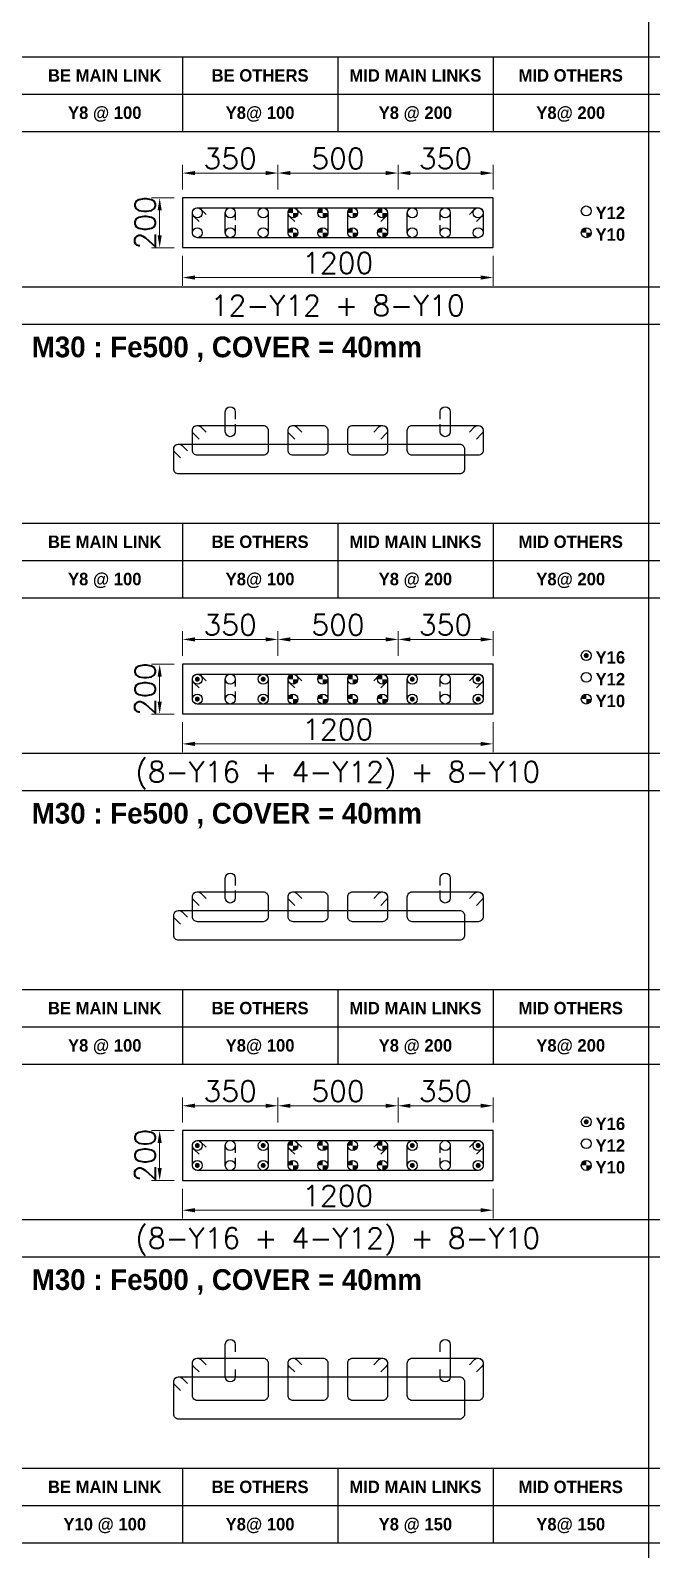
# Model space of a CAD drawing. Header units: millimetres. Extents: x -28707963 to -28231469, y 696001 to 896471.
# Drawn here: x -28260497 to -28252997, y 798014 to 816339 of the extents above; entities that cross this region are included whole.
import ezdxf
from ezdxf.enums import TextEntityAlignment as Align

# ---------------------------------------------------------------- set-up
doc = ezdxf.new("R2010")
doc.units = ezdxf.units.MM
doc.header["$MEASUREMENT"] = 0
doc.header["$PDMODE"] = 34
doc.header["$PDSIZE"] = -8
doc.layers.get('0').update_dxf_attribs({"lineweight": 5})
for name, color, linetype in [('09 COL TEXT-SCH', 2, 'Continuous'), ('14 REINF', 6, 'Continuous'), ('22 TABLE FRAME', 5, 'Continuous'), ('23 STIRRUPS', 5, 'Continuous'), ('TEXT', 4, 'Continuous')]:
    doc.layers.add(name, color=color, linetype=linetype)
doc.layers.add('19 COLUMN', color=1, linetype='Continuous', lineweight=25)
doc.styles.add('adani bold', font='')
doc.styles.add('ROMANS', font='simplex.shx')
doc.styles.get('adani bold').set_extended_font_data('Adani Bold', bold=True)
doc.dimstyles.new('D 50', dxfattribs={"dimscale": 100, "dimtxt": 3, "dimasz": 1.5, "dimexe": 1, "dimexo": 1, "dimgap": 0.5, "dimtad": 1, "dimdec": 0, "dimdsep": 46, "dimtxsty": 'ROMANS', "dimcen": 2.5, "dimclrd": 5, "dimclre": 5, "dimclrt": 4, "dimadec": 0, "dimazin": 0, "dimtfac": 1, "dimtdec": 0, "dimtmove": 0, "dimatfit": 3, "dimfxl": 1, "dimlwd": 0, "dimlwe": 0, "dimarcsym": 0})

# ---------------------------------------------------------------- blocks, each defined once
blk = doc.blocks.new('*D512')
at = {"color": 5, "lineweight": 0, "transparency": 16777216}
for p, q in [((-28258661, 802368), (-28258661, 802008)), ((-28254911, 802368), (-28254911, 802008)), ((-28258511, 802108), (-28255061, 802108))]:
    blk.add_line(p, q, dxfattribs=at)
at = {"color": 5, "transparency": 16777216}
for points in [[(-28258511, 802133), (-28258511, 802083), (-28258661, 802108)], [(-28255061, 802083), (-28255061, 802133), (-28254911, 802108)]]:
    blk.add_solid(points, dxfattribs=at)
at = {"layer": 'Defpoints', "color": 0, "transparency": 16777216}
for p in [(-28258661, 802468), (-28254911, 802468), (-28254911, 802108)]:
    blk.add_point(p, dxfattribs=at)
at = {"color": 4, "transparency": 16777216, "insert": (-28256786, 802283), "char_height": 250, "attachment_point": 5, "style": 'ROMANS'}
blk.add_mtext('1200', dxfattribs=at)
blk = doc.blocks.new('*D513')
at = {"color": 5, "lineweight": 0, "transparency": 16777216}
for p, q in [((-28258761, 803068), (-28259036, 803068)), ((-28258936, 802618), (-28258936, 802918)), ((-28258761, 802468), (-28259036, 802468))]:
    blk.add_line(p, q, dxfattribs=at)
at = {"color": 5, "transparency": 16777216}
for points in [[(-28258911, 802918), (-28258961, 802918), (-28258936, 803068)], [(-28258961, 802618), (-28258911, 802618), (-28258936, 802468)]]:
    blk.add_solid(points, dxfattribs=at)
at = {"layer": 'Defpoints', "color": 0, "transparency": 16777216}
for p in [(-28258936, 803068), (-28258661, 803068), (-28258661, 802468)]:
    blk.add_point(p, dxfattribs=at)
at = {"color": 4, "transparency": 16777216, "insert": (-28259111, 802768), "char_height": 250, "attachment_point": 5, "rotation": 90, "style": 'ROMANS'}
blk.add_mtext('200', dxfattribs=at)
blk = doc.blocks.new('*D514')
at = {"color": 5, "lineweight": 0, "transparency": 16777216}
for p, q in [((-28258661, 813618), (-28258661, 813258)), ((-28254911, 813618), (-28254911, 813258)), ((-28258511, 813358), (-28255061, 813358))]:
    blk.add_line(p, q, dxfattribs=at)
at = {"color": 5, "transparency": 16777216}
for points in [[(-28258511, 813383), (-28258511, 813333), (-28258661, 813358)], [(-28255061, 813333), (-28255061, 813383), (-28254911, 813358)]]:
    blk.add_solid(points, dxfattribs=at)
at = {"layer": 'Defpoints', "color": 0, "transparency": 16777216}
for p in [(-28258661, 813718), (-28254911, 813718), (-28254911, 813358)]:
    blk.add_point(p, dxfattribs=at)
at = {"color": 4, "transparency": 16777216, "insert": (-28256786, 813533), "char_height": 250, "attachment_point": 5, "style": 'ROMANS'}
blk.add_mtext('1200', dxfattribs=at)
blk = doc.blocks.new('*D168')
at = {"color": 5, "lineweight": 0, "transparency": 16777216}
for p, q in [((-28258661, 803168), (-28258661, 803468)), ((-28258511, 803368), (-28257658, 803368)), ((-28257508, 803168), (-28257508, 803468))]:
    blk.add_line(p, q, dxfattribs=at)
at = {"color": 5, "transparency": 16777216}
for points in [[(-28258511, 803393), (-28258511, 803343), (-28258661, 803368)], [(-28257658, 803343), (-28257658, 803393), (-28257508, 803368)]]:
    blk.add_solid(points, dxfattribs=at)
at = {"layer": 'Defpoints', "color": 0, "transparency": 16777216}
for p in [(-28257508, 803368), (-28258661, 803068), (-28257508, 803068)]:
    blk.add_point(p, dxfattribs=at)
at = {"color": 4, "transparency": 16777216, "insert": (-28258085, 803543), "char_height": 250, "attachment_point": 5, "style": 'ROMANS'}
blk.add_mtext('350', dxfattribs=at)
blk = doc.blocks.new('*D169')
at = {"color": 5, "lineweight": 0, "transparency": 16777216}
for p, q in [((-28257508, 803168), (-28257508, 803468)), ((-28257358, 803368), (-28256208, 803368)), ((-28256058, 803168), (-28256058, 803468))]:
    blk.add_line(p, q, dxfattribs=at)
at = {"color": 5, "transparency": 16777216}
for points in [[(-28257358, 803393), (-28257358, 803343), (-28257508, 803368)], [(-28256208, 803343), (-28256208, 803393), (-28256058, 803368)]]:
    blk.add_solid(points, dxfattribs=at)
at = {"layer": 'Defpoints', "color": 0, "transparency": 16777216}
for p in [(-28256058, 803368), (-28257508, 803068), (-28256058, 803068)]:
    blk.add_point(p, dxfattribs=at)
at = {"color": 4, "transparency": 16777216, "insert": (-28256783, 803543), "char_height": 250, "attachment_point": 5, "style": 'ROMANS'}
blk.add_mtext('500', dxfattribs=at)
blk = doc.blocks.new('*D170')
at = {"color": 5, "lineweight": 0, "transparency": 16777216}
for p, q in [((-28256058, 803168), (-28256058, 803468)), ((-28255908, 803368), (-28255061, 803368)), ((-28254911, 803168), (-28254911, 803468))]:
    blk.add_line(p, q, dxfattribs=at)
at = {"color": 5, "transparency": 16777216}
for points in [[(-28255908, 803393), (-28255908, 803343), (-28256058, 803368)], [(-28255061, 803343), (-28255061, 803393), (-28254911, 803368)]]:
    blk.add_solid(points, dxfattribs=at)
at = {"layer": 'Defpoints', "color": 0, "transparency": 16777216}
for p in [(-28254911, 803368), (-28256058, 803068), (-28254911, 803068)]:
    blk.add_point(p, dxfattribs=at)
at = {"color": 4, "transparency": 16777216, "insert": (-28255485, 803543), "char_height": 250, "attachment_point": 5, "style": 'ROMANS'}
blk.add_mtext('350', dxfattribs=at)
blk = doc.blocks.new('*D171')
at = {"color": 5, "lineweight": 0, "transparency": 16777216}
for p, q in [((-28258761, 808693), (-28259036, 808693)), ((-28258936, 808243), (-28258936, 808543)), ((-28258761, 808093), (-28259036, 808093))]:
    blk.add_line(p, q, dxfattribs=at)
at = {"color": 5, "transparency": 16777216}
for points in [[(-28258911, 808543), (-28258961, 808543), (-28258936, 808693)], [(-28258961, 808243), (-28258911, 808243), (-28258936, 808093)]]:
    blk.add_solid(points, dxfattribs=at)
at = {"layer": 'Defpoints', "color": 0, "transparency": 16777216}
for p in [(-28258936, 808693), (-28258661, 808693), (-28258661, 808093)]:
    blk.add_point(p, dxfattribs=at)
at = {"color": 4, "transparency": 16777216, "insert": (-28259111, 808393), "char_height": 250, "attachment_point": 5, "rotation": 90, "style": 'ROMANS'}
blk.add_mtext('200', dxfattribs=at)
blk = doc.blocks.new('*D172')
at = {"color": 5, "lineweight": 0, "transparency": 16777216}
for p, q in [((-28258761, 814318), (-28259036, 814318)), ((-28258936, 813868), (-28258936, 814168)), ((-28258761, 813718), (-28259036, 813718))]:
    blk.add_line(p, q, dxfattribs=at)
at = {"color": 5, "transparency": 16777216}
for points in [[(-28258911, 814168), (-28258961, 814168), (-28258936, 814318)], [(-28258961, 813868), (-28258911, 813868), (-28258936, 813718)]]:
    blk.add_solid(points, dxfattribs=at)
at = {"layer": 'Defpoints', "color": 0, "transparency": 16777216}
for p in [(-28258936, 814318), (-28258661, 814318), (-28258661, 813718)]:
    blk.add_point(p, dxfattribs=at)
at = {"color": 4, "transparency": 16777216, "insert": (-28259111, 814018), "char_height": 250, "attachment_point": 5, "rotation": 90, "style": 'ROMANS'}
blk.add_mtext('200', dxfattribs=at)
blk = doc.blocks.new('*D173')
at = {"color": 5, "lineweight": 0, "transparency": 16777216}
for p, q in [((-28258661, 814418), (-28258661, 814718)), ((-28258511, 814618), (-28257658, 814618)), ((-28257508, 814418), (-28257508, 814718))]:
    blk.add_line(p, q, dxfattribs=at)
at = {"color": 5, "transparency": 16777216}
for points in [[(-28258511, 814643), (-28258511, 814593), (-28258661, 814618)], [(-28257658, 814593), (-28257658, 814643), (-28257508, 814618)]]:
    blk.add_solid(points, dxfattribs=at)
at = {"layer": 'Defpoints', "color": 0, "transparency": 16777216}
for p in [(-28257508, 814618), (-28258661, 814318), (-28257508, 814318)]:
    blk.add_point(p, dxfattribs=at)
at = {"color": 4, "transparency": 16777216, "insert": (-28258085, 814793), "char_height": 250, "attachment_point": 5, "style": 'ROMANS'}
blk.add_mtext('350', dxfattribs=at)
blk = doc.blocks.new('*D174')
at = {"color": 5, "lineweight": 0, "transparency": 16777216}
for p, q in [((-28257508, 814418), (-28257508, 814718)), ((-28257358, 814618), (-28256208, 814618)), ((-28256058, 814418), (-28256058, 814718))]:
    blk.add_line(p, q, dxfattribs=at)
at = {"color": 5, "transparency": 16777216}
for points in [[(-28257358, 814643), (-28257358, 814593), (-28257508, 814618)], [(-28256208, 814593), (-28256208, 814643), (-28256058, 814618)]]:
    blk.add_solid(points, dxfattribs=at)
at = {"layer": 'Defpoints', "color": 0, "transparency": 16777216}
for p in [(-28256058, 814618), (-28257508, 814318), (-28256058, 814318)]:
    blk.add_point(p, dxfattribs=at)
at = {"color": 4, "transparency": 16777216, "insert": (-28256783, 814793), "char_height": 250, "attachment_point": 5, "style": 'ROMANS'}
blk.add_mtext('500', dxfattribs=at)
blk = doc.blocks.new('*D175')
at = {"color": 5, "lineweight": 0, "transparency": 16777216}
for p, q in [((-28256058, 814418), (-28256058, 814718)), ((-28255908, 814618), (-28255061, 814618)), ((-28254911, 814418), (-28254911, 814718))]:
    blk.add_line(p, q, dxfattribs=at)
at = {"color": 5, "transparency": 16777216}
for points in [[(-28255908, 814643), (-28255908, 814593), (-28256058, 814618)], [(-28255061, 814593), (-28255061, 814643), (-28254911, 814618)]]:
    blk.add_solid(points, dxfattribs=at)
at = {"layer": 'Defpoints', "color": 0, "transparency": 16777216}
for p in [(-28254911, 814618), (-28256058, 814318), (-28254911, 814318)]:
    blk.add_point(p, dxfattribs=at)
at = {"color": 4, "transparency": 16777216, "insert": (-28255485, 814793), "char_height": 250, "attachment_point": 5, "style": 'ROMANS'}
blk.add_mtext('350', dxfattribs=at)
blk = doc.blocks.new('*D694')
at = {"color": 5, "lineweight": 0, "transparency": 16777216}
for p, q in [((-28258661, 807993), (-28258661, 807633)), ((-28254911, 807993), (-28254911, 807633)), ((-28258511, 807733), (-28255061, 807733))]:
    blk.add_line(p, q, dxfattribs=at)
at = {"color": 5, "transparency": 16777216}
for points in [[(-28258511, 807758), (-28258511, 807708), (-28258661, 807733)], [(-28255061, 807708), (-28255061, 807758), (-28254911, 807733)]]:
    blk.add_solid(points, dxfattribs=at)
at = {"layer": 'Defpoints', "color": 0, "transparency": 16777216}
for p in [(-28258661, 808093), (-28254911, 808093), (-28254911, 807733)]:
    blk.add_point(p, dxfattribs=at)
at = {"color": 4, "transparency": 16777216, "insert": (-28256786, 807908), "char_height": 250, "attachment_point": 5, "style": 'ROMANS'}
blk.add_mtext('1200', dxfattribs=at)
blk = doc.blocks.new('*D695')
at = {"color": 5, "lineweight": 0, "transparency": 16777216}
for p, q in [((-28258661, 808793), (-28258661, 809093)), ((-28257508, 808793), (-28257508, 809093)), ((-28258511, 808993), (-28257658, 808993))]:
    blk.add_line(p, q, dxfattribs=at)
at = {"color": 5, "transparency": 16777216}
for points in [[(-28258511, 809018), (-28258511, 808968), (-28258661, 808993)], [(-28257658, 808968), (-28257658, 809018), (-28257508, 808993)]]:
    blk.add_solid(points, dxfattribs=at)
at = {"layer": 'Defpoints', "color": 0, "transparency": 16777216}
for p in [(-28257508, 808993), (-28258661, 808693), (-28257508, 808693)]:
    blk.add_point(p, dxfattribs=at)
at = {"color": 4, "transparency": 16777216, "insert": (-28258085, 809168), "char_height": 250, "attachment_point": 5, "style": 'ROMANS'}
blk.add_mtext('350', dxfattribs=at)
blk = doc.blocks.new('*D696')
at = {"color": 5, "lineweight": 0, "transparency": 16777216}
for p, q in [((-28257508, 808793), (-28257508, 809093)), ((-28256058, 808793), (-28256058, 809093)), ((-28257358, 808993), (-28256208, 808993))]:
    blk.add_line(p, q, dxfattribs=at)
at = {"color": 5, "transparency": 16777216}
for points in [[(-28257358, 809018), (-28257358, 808968), (-28257508, 808993)], [(-28256208, 808968), (-28256208, 809018), (-28256058, 808993)]]:
    blk.add_solid(points, dxfattribs=at)
at = {"layer": 'Defpoints', "color": 0, "transparency": 16777216}
for p in [(-28256058, 808993), (-28257508, 808693), (-28256058, 808693)]:
    blk.add_point(p, dxfattribs=at)
at = {"color": 4, "transparency": 16777216, "insert": (-28256783, 809168), "char_height": 250, "attachment_point": 5, "style": 'ROMANS'}
blk.add_mtext('500', dxfattribs=at)
blk = doc.blocks.new('*D697')
at = {"color": 5, "lineweight": 0, "transparency": 16777216}
for p, q in [((-28256058, 808793), (-28256058, 809093)), ((-28254911, 808793), (-28254911, 809093)), ((-28255908, 808993), (-28255061, 808993))]:
    blk.add_line(p, q, dxfattribs=at)
at = {"color": 5, "transparency": 16777216}
for points in [[(-28255908, 809018), (-28255908, 808968), (-28256058, 808993)], [(-28255061, 808968), (-28255061, 809018), (-28254911, 808993)]]:
    blk.add_solid(points, dxfattribs=at)
at = {"layer": 'Defpoints', "color": 0, "transparency": 16777216}
for p in [(-28254911, 808993), (-28256058, 808693), (-28254911, 808693)]:
    blk.add_point(p, dxfattribs=at)
at = {"color": 4, "transparency": 16777216, "insert": (-28255485, 809168), "char_height": 250, "attachment_point": 5, "style": 'ROMANS'}
blk.add_mtext('350', dxfattribs=at)

msp = doc.modelspace()

# ---------------------------------------------------------------- hatches: boundary and pattern name
at = {"layer": '14 REINF'}
h = msp.add_hatch(color=6, dxfattribs=at)
edge = h.paths.add_edge_path(flags=0)
edge.add_line((-28257386.1, 814138.4), (-28257326.1, 814138.4))
edge.add_line((-28257326.1, 814138.4), (-28257326.1, 814198.4))
edge.add_arc((-28257326.1, 814138.4), 60, 90, 180)
edge = h.paths.add_edge_path(flags=0)
edge.add_line((-28257266.1, 814138.4), (-28257326.1, 814138.4))
edge.add_line((-28257326.1, 814138.4), (-28257326.1, 814078.4))
edge.add_arc((-28257326.1, 814138.4), 60, 270, 360)
h = msp.add_hatch(color=6, dxfattribs=at)
edge = h.paths.add_edge_path(flags=0)
edge.add_line((-28257026.1, 814138.4), (-28256966.1, 814138.4))
edge.add_line((-28256966.1, 814138.4), (-28256966.1, 814198.4))
edge.add_arc((-28256966.1, 814138.4), 60, 90, 180)
edge = h.paths.add_edge_path(flags=0)
edge.add_line((-28256906.1, 814138.4), (-28256966.1, 814138.4))
edge.add_line((-28256966.1, 814138.4), (-28256966.1, 814078.4))
edge.add_arc((-28256966.1, 814138.4), 60, 270, 360)
h = msp.add_hatch(color=6, dxfattribs=at)
edge = h.paths.add_edge_path(flags=0)
edge.add_line((-28256666.1, 814138.4), (-28256606.1, 814138.4))
edge.add_line((-28256606.1, 814138.4), (-28256606.1, 814198.4))
edge.add_arc((-28256606.1, 814138.4), 60, 90, 180)
edge = h.paths.add_edge_path(flags=0)
edge.add_line((-28256546.1, 814138.4), (-28256606.1, 814138.4))
edge.add_line((-28256606.1, 814138.4), (-28256606.1, 814078.4))
edge.add_arc((-28256606.1, 814138.4), 60, 270, 360)
h = msp.add_hatch(color=6, dxfattribs=at)
edge = h.paths.add_edge_path(flags=0)
edge.add_line((-28256306.1, 814138.4), (-28256246.1, 814138.4))
edge.add_line((-28256246.1, 814138.4), (-28256246.1, 814198.4))
edge.add_arc((-28256246.1, 814138.4), 60, 90, 180)
edge = h.paths.add_edge_path(flags=0)
edge.add_line((-28256186.1, 814138.4), (-28256246.1, 814138.4))
edge.add_line((-28256246.1, 814138.4), (-28256246.1, 814078.4))
edge.add_arc((-28256246.1, 814138.4), 60, 270, 360)
h = msp.add_hatch(color=6, dxfattribs=at)
edge = h.paths.add_edge_path(flags=0)
edge.add_line((-28257386.1, 813898.4), (-28257326.1, 813898.4))
edge.add_line((-28257326.1, 813898.4), (-28257326.1, 813958.4))
edge.add_arc((-28257326.1, 813898.4), 60, 90, 180)
edge = h.paths.add_edge_path(flags=0)
edge.add_line((-28257266.1, 813898.4), (-28257326.1, 813898.4))
edge.add_line((-28257326.1, 813898.4), (-28257326.1, 813838.4))
edge.add_arc((-28257326.1, 813898.4), 60, 270, 360)
h = msp.add_hatch(color=6, dxfattribs=at)
edge = h.paths.add_edge_path(flags=0)
edge.add_line((-28257026.1, 813898.4), (-28256966.1, 813898.4))
edge.add_line((-28256966.1, 813898.4), (-28256966.1, 813958.4))
edge.add_arc((-28256966.1, 813898.4), 60, 90, 180)
edge = h.paths.add_edge_path(flags=0)
edge.add_line((-28256906.1, 813898.4), (-28256966.1, 813898.4))
edge.add_line((-28256966.1, 813898.4), (-28256966.1, 813838.4))
edge.add_arc((-28256966.1, 813898.4), 60, 270, 360)
h = msp.add_hatch(color=6, dxfattribs=at)
edge = h.paths.add_edge_path(flags=0)
edge.add_line((-28256666.1, 813898.4), (-28256606.1, 813898.4))
edge.add_line((-28256606.1, 813898.4), (-28256606.1, 813958.4))
edge.add_arc((-28256606.1, 813898.4), 60, 90, 180)
edge = h.paths.add_edge_path(flags=0)
edge.add_line((-28256546.1, 813898.4), (-28256606.1, 813898.4))
edge.add_line((-28256606.1, 813898.4), (-28256606.1, 813838.4))
edge.add_arc((-28256606.1, 813898.4), 60, 270, 360)
h = msp.add_hatch(color=6, dxfattribs=at)
edge = h.paths.add_edge_path(flags=0)
edge.add_line((-28256306.1, 813898.4), (-28256246.1, 813898.4))
edge.add_line((-28256246.1, 813898.4), (-28256246.1, 813958.4))
edge.add_arc((-28256246.1, 813898.4), 60, 90, 180)
edge = h.paths.add_edge_path(flags=0)
edge.add_line((-28256186.1, 813898.4), (-28256246.1, 813898.4))
edge.add_line((-28256246.1, 813898.4), (-28256246.1, 813838.4))
edge.add_arc((-28256246.1, 813898.4), 60, 270, 360)
h = msp.add_hatch(color=6, dxfattribs=at)
edge = h.paths.add_edge_path(flags=0)
edge.add_line((-28253846.1, 813898.4), (-28253786.1, 813898.4))
edge.add_line((-28253786.1, 813898.4), (-28253786.1, 813958.4))
edge.add_arc((-28253786.1, 813898.4), 60, 90, 180)
edge = h.paths.add_edge_path(flags=0)
edge.add_line((-28253726.1, 813898.4), (-28253786.1, 813898.4))
edge.add_line((-28253786.1, 813898.4), (-28253786.1, 813838.4))
edge.add_arc((-28253786.1, 813898.4), 60, 270, 360)
h = msp.add_hatch(color=6, dxfattribs=at)
edge = h.paths.add_edge_path(flags=0)
edge.add_line((-28257386.1, 808513.4), (-28257326.1, 808513.4))
edge.add_line((-28257326.1, 808513.4), (-28257326.1, 808573.4))
edge.add_arc((-28257326.1, 808513.4), 60, 90, 180)
edge = h.paths.add_edge_path(flags=0)
edge.add_line((-28257266.1, 808513.4), (-28257326.1, 808513.4))
edge.add_line((-28257326.1, 808513.4), (-28257326.1, 808453.4))
edge.add_arc((-28257326.1, 808513.4), 60, 270, 360)
h = msp.add_hatch(color=6, dxfattribs=at)
edge = h.paths.add_edge_path(flags=0)
edge.add_line((-28257026.1, 808513.4), (-28256966.1, 808513.4))
edge.add_line((-28256966.1, 808513.4), (-28256966.1, 808573.4))
edge.add_arc((-28256966.1, 808513.4), 60, 90, 180)
edge = h.paths.add_edge_path(flags=0)
edge.add_line((-28256906.1, 808513.4), (-28256966.1, 808513.4))
edge.add_line((-28256966.1, 808513.4), (-28256966.1, 808453.4))
edge.add_arc((-28256966.1, 808513.4), 60, 270, 360)
h = msp.add_hatch(color=6, dxfattribs=at)
edge = h.paths.add_edge_path(flags=0)
edge.add_line((-28256666.1, 808513.4), (-28256606.1, 808513.4))
edge.add_line((-28256606.1, 808513.4), (-28256606.1, 808573.4))
edge.add_arc((-28256606.1, 808513.4), 60, 90, 180)
edge = h.paths.add_edge_path(flags=0)
edge.add_line((-28256546.1, 808513.4), (-28256606.1, 808513.4))
edge.add_line((-28256606.1, 808513.4), (-28256606.1, 808453.4))
edge.add_arc((-28256606.1, 808513.4), 60, 270, 360)
h = msp.add_hatch(color=6, dxfattribs=at)
edge = h.paths.add_edge_path(flags=0)
edge.add_line((-28256306.1, 808513.4), (-28256246.1, 808513.4))
edge.add_line((-28256246.1, 808513.4), (-28256246.1, 808573.4))
edge.add_arc((-28256246.1, 808513.4), 60, 90, 180)
edge = h.paths.add_edge_path(flags=0)
edge.add_line((-28256186.1, 808513.4), (-28256246.1, 808513.4))
edge.add_line((-28256246.1, 808513.4), (-28256246.1, 808453.4))
edge.add_arc((-28256246.1, 808513.4), 60, 270, 360)
h = msp.add_hatch(color=6, dxfattribs=at)
edge = h.paths.add_edge_path(flags=0)
edge.add_line((-28257386.1, 808273.4), (-28257326.1, 808273.4))
edge.add_line((-28257326.1, 808273.4), (-28257326.1, 808333.4))
edge.add_arc((-28257326.1, 808273.4), 60, 90, 180)
edge = h.paths.add_edge_path(flags=0)
edge.add_line((-28257266.1, 808273.4), (-28257326.1, 808273.4))
edge.add_line((-28257326.1, 808273.4), (-28257326.1, 808213.4))
edge.add_arc((-28257326.1, 808273.4), 60, 270, 360)
h = msp.add_hatch(color=6, dxfattribs=at)
edge = h.paths.add_edge_path(flags=0)
edge.add_line((-28257026.1, 808273.4), (-28256966.1, 808273.4))
edge.add_line((-28256966.1, 808273.4), (-28256966.1, 808333.4))
edge.add_arc((-28256966.1, 808273.4), 60, 90, 180)
edge = h.paths.add_edge_path(flags=0)
edge.add_line((-28256906.1, 808273.4), (-28256966.1, 808273.4))
edge.add_line((-28256966.1, 808273.4), (-28256966.1, 808213.4))
edge.add_arc((-28256966.1, 808273.4), 60, 270, 360)
h = msp.add_hatch(color=6, dxfattribs=at)
edge = h.paths.add_edge_path(flags=0)
edge.add_line((-28256666.1, 808273.4), (-28256606.1, 808273.4))
edge.add_line((-28256606.1, 808273.4), (-28256606.1, 808333.4))
edge.add_arc((-28256606.1, 808273.4), 60, 90, 180)
edge = h.paths.add_edge_path(flags=0)
edge.add_line((-28256546.1, 808273.4), (-28256606.1, 808273.4))
edge.add_line((-28256606.1, 808273.4), (-28256606.1, 808213.4))
edge.add_arc((-28256606.1, 808273.4), 60, 270, 360)
h = msp.add_hatch(color=6, dxfattribs=at)
edge = h.paths.add_edge_path(flags=0)
edge.add_line((-28256306.1, 808273.4), (-28256246.1, 808273.4))
edge.add_line((-28256246.1, 808273.4), (-28256246.1, 808333.4))
edge.add_arc((-28256246.1, 808273.4), 60, 90, 180)
edge = h.paths.add_edge_path(flags=0)
edge.add_line((-28256186.1, 808273.4), (-28256246.1, 808273.4))
edge.add_line((-28256246.1, 808273.4), (-28256246.1, 808213.4))
edge.add_arc((-28256246.1, 808273.4), 60, 270, 360)
h = msp.add_hatch(color=6, dxfattribs=at)
edge = h.paths.add_edge_path(flags=0)
edge.add_line((-28253846.1, 808273.4), (-28253786.1, 808273.4))
edge.add_line((-28253786.1, 808273.4), (-28253786.1, 808333.4))
edge.add_arc((-28253786.1, 808273.4), 60, 90, 180)
edge = h.paths.add_edge_path(flags=0)
edge.add_line((-28253726.1, 808273.4), (-28253786.1, 808273.4))
edge.add_line((-28253786.1, 808273.4), (-28253786.1, 808213.4))
edge.add_arc((-28253786.1, 808273.4), 60, 270, 360)
h = msp.add_hatch(color=6, dxfattribs=at)
edge = h.paths.add_edge_path(flags=0)
edge.add_line((-28257386.1, 802888.4), (-28257326.1, 802888.4))
edge.add_line((-28257326.1, 802888.4), (-28257326.1, 802948.4))
edge.add_arc((-28257326.1, 802888.4), 60, 90, 180)
edge = h.paths.add_edge_path(flags=0)
edge.add_line((-28257266.1, 802888.4), (-28257326.1, 802888.4))
edge.add_line((-28257326.1, 802888.4), (-28257326.1, 802828.4))
edge.add_arc((-28257326.1, 802888.4), 60, 270, 360)
h = msp.add_hatch(color=6, dxfattribs=at)
edge = h.paths.add_edge_path(flags=0)
edge.add_line((-28257026.1, 802888.4), (-28256966.1, 802888.4))
edge.add_line((-28256966.1, 802888.4), (-28256966.1, 802948.4))
edge.add_arc((-28256966.1, 802888.4), 60, 90, 180)
edge = h.paths.add_edge_path(flags=0)
edge.add_line((-28256906.1, 802888.4), (-28256966.1, 802888.4))
edge.add_line((-28256966.1, 802888.4), (-28256966.1, 802828.4))
edge.add_arc((-28256966.1, 802888.4), 60, 270, 360)
h = msp.add_hatch(color=6, dxfattribs=at)
edge = h.paths.add_edge_path(flags=0)
edge.add_line((-28256666.1, 802888.4), (-28256606.1, 802888.4))
edge.add_line((-28256606.1, 802888.4), (-28256606.1, 802948.4))
edge.add_arc((-28256606.1, 802888.4), 60, 90, 180)
edge = h.paths.add_edge_path(flags=0)
edge.add_line((-28256546.1, 802888.4), (-28256606.1, 802888.4))
edge.add_line((-28256606.1, 802888.4), (-28256606.1, 802828.4))
edge.add_arc((-28256606.1, 802888.4), 60, 270, 360)
h = msp.add_hatch(color=6, dxfattribs=at)
edge = h.paths.add_edge_path(flags=0)
edge.add_line((-28256306.1, 802888.4), (-28256246.1, 802888.4))
edge.add_line((-28256246.1, 802888.4), (-28256246.1, 802948.4))
edge.add_arc((-28256246.1, 802888.4), 60, 90, 180)
edge = h.paths.add_edge_path(flags=0)
edge.add_line((-28256186.1, 802888.4), (-28256246.1, 802888.4))
edge.add_line((-28256246.1, 802888.4), (-28256246.1, 802828.4))
edge.add_arc((-28256246.1, 802888.4), 60, 270, 360)
h = msp.add_hatch(color=6, dxfattribs=at)
edge = h.paths.add_edge_path(flags=0)
edge.add_line((-28257386.1, 802648.4), (-28257326.1, 802648.4))
edge.add_line((-28257326.1, 802648.4), (-28257326.1, 802708.4))
edge.add_arc((-28257326.1, 802648.4), 60, 90, 180)
edge = h.paths.add_edge_path(flags=0)
edge.add_line((-28257266.1, 802648.4), (-28257326.1, 802648.4))
edge.add_line((-28257326.1, 802648.4), (-28257326.1, 802588.4))
edge.add_arc((-28257326.1, 802648.4), 60, 270, 360)
h = msp.add_hatch(color=6, dxfattribs=at)
edge = h.paths.add_edge_path(flags=0)
edge.add_line((-28257026.1, 802648.4), (-28256966.1, 802648.4))
edge.add_line((-28256966.1, 802648.4), (-28256966.1, 802708.4))
edge.add_arc((-28256966.1, 802648.4), 60, 90, 180)
edge = h.paths.add_edge_path(flags=0)
edge.add_line((-28256906.1, 802648.4), (-28256966.1, 802648.4))
edge.add_line((-28256966.1, 802648.4), (-28256966.1, 802588.4))
edge.add_arc((-28256966.1, 802648.4), 60, 270, 360)
h = msp.add_hatch(color=6, dxfattribs=at)
edge = h.paths.add_edge_path(flags=0)
edge.add_line((-28256666.1, 802648.4), (-28256606.1, 802648.4))
edge.add_line((-28256606.1, 802648.4), (-28256606.1, 802708.4))
edge.add_arc((-28256606.1, 802648.4), 60, 90, 180)
edge = h.paths.add_edge_path(flags=0)
edge.add_line((-28256546.1, 802648.4), (-28256606.1, 802648.4))
edge.add_line((-28256606.1, 802648.4), (-28256606.1, 802588.4))
edge.add_arc((-28256606.1, 802648.4), 60, 270, 360)
h = msp.add_hatch(color=6, dxfattribs=at)
edge = h.paths.add_edge_path(flags=0)
edge.add_line((-28256306.1, 802648.4), (-28256246.1, 802648.4))
edge.add_line((-28256246.1, 802648.4), (-28256246.1, 802708.4))
edge.add_arc((-28256246.1, 802648.4), 60, 90, 180)
edge = h.paths.add_edge_path(flags=0)
edge.add_line((-28256186.1, 802648.4), (-28256246.1, 802648.4))
edge.add_line((-28256246.1, 802648.4), (-28256246.1, 802588.4))
edge.add_arc((-28256246.1, 802648.4), 60, 270, 360)
h = msp.add_hatch(color=6, dxfattribs=at)
edge = h.paths.add_edge_path(flags=0)
edge.add_line((-28253846.1, 802648.4), (-28253786.1, 802648.4))
edge.add_line((-28253786.1, 802648.4), (-28253786.1, 802708.4))
edge.add_arc((-28253786.1, 802648.4), 60, 90, 180)
edge = h.paths.add_edge_path(flags=0)
edge.add_line((-28253726.1, 802648.4), (-28253786.1, 802648.4))
edge.add_line((-28253786.1, 802648.4), (-28253786.1, 802588.4))
edge.add_arc((-28253786.1, 802648.4), 60, 270, 360)

# ---------------------------------------------------------------- linework, layer by layer
at = {"color": 1}
msp.add_lwpolyline([(-28337528.1, 807171.2), (-28231469, 807171.2), (-28231469, 801546.2), (-28337528.1, 801546.2)], close=True, dxfattribs=at)
at = {"layer": '14 REINF', "color": 6, "const_width": 30}
for points in [[(-28253801.1, 808798.4, 1), (-28253771.1, 808798.4, 1)], [(-28258496.1, 808513.4, 1), (-28258466.1, 808513.4, 1)], [(-28257701.1, 808513.4, 1), (-28257671.1, 808513.4, 1)], [(-28255901.1, 808513.4, 1), (-28255871.1, 808513.4, 1)], [(-28255106.1, 808513.4, 1), (-28255076.1, 808513.4, 1)], [(-28258496.1, 808273.4, 1), (-28258466.1, 808273.4, 1)], [(-28257701.1, 808273.4, 1), (-28257671.1, 808273.4, 1)], [(-28255901.1, 808273.4, 1), (-28255871.1, 808273.4, 1)], [(-28255106.1, 808273.4, 1), (-28255076.1, 808273.4, 1)], [(-28253801.1, 803173.4, 1), (-28253771.1, 803173.4, 1)], [(-28258496.1, 802888.4, 1), (-28258466.1, 802888.4, 1)], [(-28257701.1, 802888.4, 1), (-28257671.1, 802888.4, 1)], [(-28255901.1, 802888.4, 1), (-28255871.1, 802888.4, 1)], [(-28255106.1, 802888.4, 1), (-28255076.1, 802888.4, 1)], [(-28258496.1, 802648.4, 1), (-28258466.1, 802648.4, 1)], [(-28257701.1, 802648.4, 1), (-28257671.1, 802648.4, 1)], [(-28255901.1, 802648.4, 1), (-28255871.1, 802648.4, 1)], [(-28255106.1, 802648.4, 1), (-28255076.1, 802648.4, 1)]]:
    msp.add_lwpolyline(points, format="xyb", close=True, dxfattribs=at)
at = {"layer": '14 REINF', "color": 6}
for centre in [(-28258481.1, 814138.4), (-28258083.6, 814138.4), (-28257686.1, 814138.4), (-28257326.1, 814138.4), (-28256966.1, 814138.4), (-28256606.1, 814138.4), (-28256246.1, 814138.4), (-28255886.1, 814138.4), (-28255488.6, 814138.4), (-28255091.1, 814138.4), (-28253786.1, 814160.9), (-28258481.1, 813898.4), (-28258083.6, 813898.4), (-28257686.1, 813898.4), (-28257326.1, 813898.4), (-28256966.1, 813898.4), (-28256606.1, 813898.4), (-28256246.1, 813898.4), (-28255886.1, 813898.4), (-28255488.6, 813898.4), (-28255091.1, 813898.4), (-28253786.1, 813898.4), (-28253786.1, 808798.4), (-28258481.1, 808513.4), (-28258083.6, 808513.4), (-28257686.1, 808513.4), (-28257326.1, 808513.4), (-28256966.1, 808513.4), (-28256606.1, 808513.4), (-28256246.1, 808513.4), (-28255886.1, 808513.4), (-28255488.6, 808513.4), (-28255091.1, 808513.4), (-28253786.1, 808535.9), (-28258481.1, 808273.4), (-28258083.6, 808273.4), (-28257686.1, 808273.4), (-28257326.1, 808273.4), (-28256966.1, 808273.4), (-28256606.1, 808273.4), (-28256246.1, 808273.4), (-28255886.1, 808273.4), (-28255488.6, 808273.4), (-28255091.1, 808273.4), (-28253786.1, 808273.4), (-28253786.1, 803173.4), (-28258481.1, 802888.4), (-28258083.6, 802888.4), (-28257686.1, 802888.4), (-28257326.1, 802888.4), (-28256966.1, 802888.4), (-28256606.1, 802888.4), (-28256246.1, 802888.4), (-28255886.1, 802888.4), (-28255488.6, 802888.4), (-28255091.1, 802888.4), (-28253786.1, 802910.9), (-28258481.1, 802648.4), (-28258083.6, 802648.4), (-28257686.1, 802648.4), (-28257326.1, 802648.4), (-28256966.1, 802648.4), (-28256606.1, 802648.4), (-28256246.1, 802648.4), (-28255886.1, 802648.4), (-28255488.6, 802648.4), (-28255091.1, 802648.4), (-28253786.1, 802648.4)]:
    msp.add_circle(centre, 60, dxfattribs=at)
at = {"layer": '19 COLUMN', "color": 4}
for points in [[(-28254911.1, 814318.4), (-28258661.1, 814318.4)], [(-28258661.1, 814318.4), (-28258661.1, 813718.4)], [(-28254911.1, 813718.4), (-28254911.1, 814318.4)], [(-28258661.1, 813718.4), (-28254911.1, 813718.4)], [(-28254911.1, 808693.4), (-28258661.1, 808693.4)], [(-28258661.1, 808693.4), (-28258661.1, 808093.4)], [(-28254911.1, 808093.4), (-28254911.1, 808693.4)], [(-28258661.1, 808093.4), (-28254911.1, 808093.4)], [(-28254911.1, 803068.4), (-28258661.1, 803068.4)], [(-28258661.1, 803068.4), (-28258661.1, 802468.4)], [(-28254911.1, 802468.4), (-28254911.1, 803068.4)], [(-28258661.1, 802468.4), (-28254911.1, 802468.4)]]:
    msp.add_lwpolyline(points, dxfattribs=at)
at = {"layer": '22 TABLE FRAME', "color": 5, "linetype": 'Continuous'}
for p, q in [((-28253036.1, 863421.2), (-28253036.1, 788796.2)), ((-28330286.1, 816021.2), (-28245536.1, 816021.2)), ((-28258661.1, 816021.2), (-28258661.1, 815121.2)), ((-28256786.1, 816021.2), (-28256786.1, 815121.2)), ((-28254911.1, 816021.2), (-28254911.1, 815121.2)), ((-28330286.1, 815571.2), (-28245536.1, 815571.2)), ((-28330286.1, 815121.2), (-28245536.1, 815121.2)), ((-28330286.1, 813246.2), (-28245536.1, 813246.2)), ((-28334786.1, 812796.2), (-28245536.1, 812796.2)), ((-28330286.1, 810396.2), (-28245536.1, 810396.2)), ((-28258661.1, 810396.2), (-28258661.1, 809496.2)), ((-28256786.1, 810396.2), (-28256786.1, 809496.2)), ((-28254911.1, 810396.2), (-28254911.1, 809496.2)), ((-28330286.1, 809946.2), (-28245536.1, 809946.2)), ((-28330286.1, 809496.2), (-28245536.1, 809496.2)), ((-28330286.1, 807621.2), (-28245536.1, 807621.2)), ((-28334786.1, 807171.2), (-28245536.1, 807171.2)), ((-28330286.1, 804771.2), (-28245536.1, 804771.2)), ((-28258661.1, 804771.2), (-28258661.1, 803871.2)), ((-28256786.1, 804771.2), (-28256786.1, 803871.2)), ((-28254911.1, 804771.2), (-28254911.1, 803871.2)), ((-28330286.1, 804321.2), (-28245536.1, 804321.2)), ((-28330286.1, 803871.2), (-28245536.1, 803871.2)), ((-28330286.1, 801996.2), (-28245536.1, 801996.2)), ((-28334786.1, 801546.2), (-28245536.1, 801546.2)), ((-28330286.1, 798996.2), (-28245536.1, 798996.2)), ((-28258661.1, 798996.2), (-28258661.1, 798096.2)), ((-28256786.1, 798996.2), (-28256786.1, 798096.2)), ((-28254911.1, 798996.2), (-28254911.1, 798096.2)), ((-28330286.1, 798546.2), (-28245536.1, 798546.2)), ((-28330286.1, 798096.2), (-28245536.1, 798096.2))]:
    msp.add_line(p, q, dxfattribs=at)
at = {"layer": '23 STIRRUPS', "color": 5}
for points in [[(-28258459.9, 814032.3), (-28258523.5, 814095.9, -0.668178), (-28258481.1, 814198.4), (-28255091.1, 814198.4, -0.4142136), (-28255031.1, 814138.4), (-28255031.1, 813898.4, -0.4142136), (-28255091.1, 813838.4), (-28258481.1, 813838.4, -0.4142136), (-28258541.1, 813898.4), (-28258541.1, 814138.4, -0.6681793), (-28258438.7, 814180.8), (-28258375, 814117.1)], [(-28258459.9, 814032.3), (-28258523.5, 814095.9, -0.668178), (-28258481.1, 814198.4), (-28257686.1, 814198.4, -0.4142136), (-28257626.1, 814138.4), (-28257626.1, 813898.4, -0.4142136), (-28257686.1, 813838.4), (-28258481.1, 813838.4, -0.4142136), (-28258541.1, 813898.4), (-28258541.1, 814138.4, -0.6681793), (-28258438.7, 814180.8), (-28258375, 814117.1)], [(-28258023.6, 813988.4), (-28258023.6, 813898.4, -1), (-28258143.6, 813898.4), (-28258143.6, 814138.4, -1), (-28258023.6, 814138.4), (-28258023.6, 814048.4)], [(-28257304.9, 814032.3), (-28257368.5, 814095.9, -0.668178), (-28257326.1, 814198.4), (-28256966.1, 814198.4, -0.4142136), (-28256906.1, 814138.4), (-28256906.1, 813898.4, -0.4142136), (-28256966.1, 813838.4), (-28257326.1, 813838.4, -0.4142136), (-28257386.1, 813898.4), (-28257386.1, 814138.4, -0.6681793), (-28257283.7, 814180.8), (-28257220, 814117.1)], [(-28256352.2, 814117.1), (-28256288.5, 814180.8, -0.6681793), (-28256186.1, 814138.4), (-28256186.1, 813898.4, -0.4142136), (-28256246.1, 813838.4), (-28256606.1, 813838.4, -0.4142136), (-28256666.1, 813898.4), (-28256666.1, 814138.4, -0.4142136), (-28256606.1, 814198.4), (-28256246.1, 814198.4, -0.668178), (-28256203.7, 814095.9), (-28256267.3, 814032.3)], [(-28255197.2, 814117.1), (-28255133.5, 814180.8, -0.6681793), (-28255031.1, 814138.4), (-28255031.1, 813898.4, -0.4142136), (-28255091.1, 813838.4), (-28255886.1, 813838.4, -0.4142136), (-28255946.1, 813898.4), (-28255946.1, 814138.4, -0.4142136), (-28255886.1, 814198.4), (-28255091.1, 814198.4, -0.668178), (-28255048.7, 814095.9), (-28255112.3, 814032.3)], [(-28255548.6, 814048.4), (-28255548.6, 814138.4, -1), (-28255428.6, 814138.4), (-28255428.6, 813898.4, -1), (-28255548.6, 813898.4), (-28255548.6, 813988.4)], [(-28258023.6, 811588.4), (-28258023.6, 811498.4, -1), (-28258143.6, 811498.4), (-28258143.6, 811738.4, -1), (-28258023.6, 811738.4), (-28258023.6, 811648.4)], [(-28255548.6, 811648.4), (-28255548.6, 811738.4, -1), (-28255428.6, 811738.4), (-28255428.6, 811498.4, -1), (-28255548.6, 811498.4), (-28255548.6, 811588.4)], [(-28258459.9, 811407.3), (-28258523.5, 811470.9, -0.668178), (-28258481.1, 811573.4), (-28257686.1, 811573.4, -0.4142136), (-28257626.1, 811513.4), (-28257626.1, 811273.4, -0.4142136), (-28257686.1, 811213.4), (-28258481.1, 811213.4, -0.4142136), (-28258541.1, 811273.4), (-28258541.1, 811513.4, -0.6681793), (-28258438.7, 811555.8), (-28258375, 811492.1)], [(-28257304.9, 811407.3), (-28257368.5, 811470.9, -0.668178), (-28257326.1, 811573.4), (-28256966.1, 811573.4, -0.4142136), (-28256906.1, 811513.4), (-28256906.1, 811273.4, -0.4142136), (-28256966.1, 811213.4), (-28257326.1, 811213.4, -0.4142136), (-28257386.1, 811273.4), (-28257386.1, 811513.4, -0.6681793), (-28257283.7, 811555.8), (-28257220, 811492.1)], [(-28256352.2, 811492.1), (-28256288.5, 811555.8, -0.6681793), (-28256186.1, 811513.4), (-28256186.1, 811273.4, -0.4142136), (-28256246.1, 811213.4), (-28256606.1, 811213.4, -0.4142136), (-28256666.1, 811273.4), (-28256666.1, 811513.4, -0.4142136), (-28256606.1, 811573.4), (-28256246.1, 811573.4, -0.668178), (-28256203.7, 811470.9), (-28256267.3, 811407.3)], [(-28255197.2, 811492.1), (-28255133.5, 811555.8, -0.6681793), (-28255031.1, 811513.4), (-28255031.1, 811273.4, -0.4142136), (-28255091.1, 811213.4), (-28255886.1, 811213.4, -0.4142136), (-28255946.1, 811273.4), (-28255946.1, 811513.4, -0.4142136), (-28255886.1, 811573.4), (-28255091.1, 811573.4, -0.668178), (-28255048.7, 811470.9), (-28255112.3, 811407.3)], [(-28258684.9, 811182.3), (-28258748.5, 811245.9, -0.668178), (-28258706.1, 811348.4), (-28255316.1, 811348.4, -0.4142136), (-28255256.1, 811288.4), (-28255256.1, 811048.4, -0.4142136), (-28255316.1, 810988.4), (-28258706.1, 810988.4, -0.4142136), (-28258766.1, 811048.4), (-28258766.1, 811288.4, -0.6681793), (-28258663.7, 811330.8), (-28258600, 811267.1)], [(-28258459.9, 808407.3), (-28258523.5, 808470.9, -0.668178), (-28258481.1, 808573.4), (-28255091.1, 808573.4, -0.4142136), (-28255031.1, 808513.4), (-28255031.1, 808273.4, -0.4142136), (-28255091.1, 808213.4), (-28258481.1, 808213.4, -0.4142136), (-28258541.1, 808273.4), (-28258541.1, 808513.4, -0.6681793), (-28258438.7, 808555.8), (-28258375, 808492.1)], [(-28258459.9, 808407.3), (-28258523.5, 808470.9, -0.668178), (-28258481.1, 808573.4), (-28257686.1, 808573.4, -0.4142136), (-28257626.1, 808513.4), (-28257626.1, 808273.4, -0.4142136), (-28257686.1, 808213.4), (-28258481.1, 808213.4, -0.4142136), (-28258541.1, 808273.4), (-28258541.1, 808513.4, -0.6681793), (-28258438.7, 808555.8), (-28258375, 808492.1)], [(-28258023.6, 808363.4), (-28258023.6, 808273.4, -1), (-28258143.6, 808273.4), (-28258143.6, 808513.4, -1), (-28258023.6, 808513.4), (-28258023.6, 808423.4)], [(-28257304.9, 808407.3), (-28257368.5, 808470.9, -0.668178), (-28257326.1, 808573.4), (-28256966.1, 808573.4, -0.4142136), (-28256906.1, 808513.4), (-28256906.1, 808273.4, -0.4142136), (-28256966.1, 808213.4), (-28257326.1, 808213.4, -0.4142136), (-28257386.1, 808273.4), (-28257386.1, 808513.4, -0.6681793), (-28257283.7, 808555.8), (-28257220, 808492.1)], [(-28256352.2, 808492.1), (-28256288.5, 808555.8, -0.6681793), (-28256186.1, 808513.4), (-28256186.1, 808273.4, -0.4142136), (-28256246.1, 808213.4), (-28256606.1, 808213.4, -0.4142136), (-28256666.1, 808273.4), (-28256666.1, 808513.4, -0.4142136), (-28256606.1, 808573.4), (-28256246.1, 808573.4, -0.668178), (-28256203.7, 808470.9), (-28256267.3, 808407.3)], [(-28255197.2, 808492.1), (-28255133.5, 808555.8, -0.6681793), (-28255031.1, 808513.4), (-28255031.1, 808273.4, -0.4142136), (-28255091.1, 808213.4), (-28255886.1, 808213.4, -0.4142136), (-28255946.1, 808273.4), (-28255946.1, 808513.4, -0.4142136), (-28255886.1, 808573.4), (-28255091.1, 808573.4, -0.668178), (-28255048.7, 808470.9), (-28255112.3, 808407.3)], [(-28255548.6, 808423.4), (-28255548.6, 808513.4, -1), (-28255428.6, 808513.4), (-28255428.6, 808273.4, -1), (-28255548.6, 808273.4), (-28255548.6, 808363.4)], [(-28258023.6, 805963.4), (-28258023.6, 805873.4, -1), (-28258143.6, 805873.4), (-28258143.6, 806113.4, -1), (-28258023.6, 806113.4), (-28258023.6, 806023.4)], [(-28255548.6, 806023.4), (-28255548.6, 806113.4, -1), (-28255428.6, 806113.4), (-28255428.6, 805873.4, -1), (-28255548.6, 805873.4), (-28255548.6, 805963.4)], [(-28258459.9, 805782.3), (-28258523.5, 805845.9, -0.668178), (-28258481.1, 805948.4), (-28257686.1, 805948.4, -0.4142136), (-28257626.1, 805888.4), (-28257626.1, 805648.4, -0.4142136), (-28257686.1, 805588.4), (-28258481.1, 805588.4, -0.4142136), (-28258541.1, 805648.4), (-28258541.1, 805888.4, -0.6681793), (-28258438.7, 805930.8), (-28258375, 805867.1)], [(-28257304.9, 805782.3), (-28257368.5, 805845.9, -0.668178), (-28257326.1, 805948.4), (-28256966.1, 805948.4, -0.4142136), (-28256906.1, 805888.4), (-28256906.1, 805648.4, -0.4142136), (-28256966.1, 805588.4), (-28257326.1, 805588.4, -0.4142136), (-28257386.1, 805648.4), (-28257386.1, 805888.4, -0.6681793), (-28257283.7, 805930.8), (-28257220, 805867.1)], [(-28256352.2, 805867.1), (-28256288.5, 805930.8, -0.6681793), (-28256186.1, 805888.4), (-28256186.1, 805648.4, -0.4142136), (-28256246.1, 805588.4), (-28256606.1, 805588.4, -0.4142136), (-28256666.1, 805648.4), (-28256666.1, 805888.4, -0.4142136), (-28256606.1, 805948.4), (-28256246.1, 805948.4, -0.668178), (-28256203.7, 805845.9), (-28256267.3, 805782.3)], [(-28255197.2, 805867.1), (-28255133.5, 805930.8, -0.6681793), (-28255031.1, 805888.4), (-28255031.1, 805648.4, -0.4142136), (-28255091.1, 805588.4), (-28255886.1, 805588.4, -0.4142136), (-28255946.1, 805648.4), (-28255946.1, 805888.4, -0.4142136), (-28255886.1, 805948.4), (-28255091.1, 805948.4, -0.668178), (-28255048.7, 805845.9), (-28255112.3, 805782.3)], [(-28258684.9, 805557.3), (-28258748.5, 805620.9, -0.668178), (-28258706.1, 805723.4), (-28255316.1, 805723.4, -0.4142136), (-28255256.1, 805663.4), (-28255256.1, 805423.4, -0.4142136), (-28255316.1, 805363.4), (-28258706.1, 805363.4, -0.4142136), (-28258766.1, 805423.4), (-28258766.1, 805663.4, -0.6681793), (-28258663.7, 805705.8), (-28258600, 805642.1)], [(-28258459.9, 802782.3), (-28258523.5, 802845.9, -0.668178), (-28258481.1, 802948.4), (-28255091.1, 802948.4, -0.4142136), (-28255031.1, 802888.4), (-28255031.1, 802648.4, -0.4142136), (-28255091.1, 802588.4), (-28258481.1, 802588.4, -0.4142136), (-28258541.1, 802648.4), (-28258541.1, 802888.4, -0.6681793), (-28258438.7, 802930.8), (-28258375, 802867.1)], [(-28258459.9, 802782.3), (-28258523.5, 802845.9, -0.668178), (-28258481.1, 802948.4), (-28257686.1, 802948.4, -0.4142136), (-28257626.1, 802888.4), (-28257626.1, 802648.4, -0.4142136), (-28257686.1, 802588.4), (-28258481.1, 802588.4, -0.4142136), (-28258541.1, 802648.4), (-28258541.1, 802888.4, -0.6681793), (-28258438.7, 802930.8), (-28258375, 802867.1)], [(-28258023.6, 802738.4), (-28258023.6, 802648.4, -1), (-28258143.6, 802648.4), (-28258143.6, 802888.4, -1), (-28258023.6, 802888.4), (-28258023.6, 802798.4)], [(-28257304.9, 802782.3), (-28257368.5, 802845.9, -0.668178), (-28257326.1, 802948.4), (-28256966.1, 802948.4, -0.4142136), (-28256906.1, 802888.4), (-28256906.1, 802648.4, -0.4142136), (-28256966.1, 802588.4), (-28257326.1, 802588.4, -0.4142136), (-28257386.1, 802648.4), (-28257386.1, 802888.4, -0.6681793), (-28257283.7, 802930.8), (-28257220, 802867.1)], [(-28256352.2, 802867.1), (-28256288.5, 802930.8, -0.6681793), (-28256186.1, 802888.4), (-28256186.1, 802648.4, -0.4142136), (-28256246.1, 802588.4), (-28256606.1, 802588.4, -0.4142136), (-28256666.1, 802648.4), (-28256666.1, 802888.4, -0.4142136), (-28256606.1, 802948.4), (-28256246.1, 802948.4, -0.668178), (-28256203.7, 802845.9), (-28256267.3, 802782.3)], [(-28255197.2, 802867.1), (-28255133.5, 802930.8, -0.6681793), (-28255031.1, 802888.4), (-28255031.1, 802648.4, -0.4142136), (-28255091.1, 802588.4), (-28255886.1, 802588.4, -0.4142136), (-28255946.1, 802648.4), (-28255946.1, 802888.4, -0.4142136), (-28255886.1, 802948.4), (-28255091.1, 802948.4, -0.668178), (-28255048.7, 802845.9), (-28255112.3, 802782.3)], [(-28255548.6, 802798.4), (-28255548.6, 802888.4, -1), (-28255428.6, 802888.4), (-28255428.6, 802648.4, -1), (-28255548.6, 802648.4), (-28255548.6, 802738.4)], [(-28258023.6, 800188.4), (-28258023.6, 800098.4, -1), (-28258143.6, 800098.4), (-28258143.6, 800488.4, -1), (-28258023.6, 800488.4), (-28258023.6, 800398.4)], [(-28255548.6, 800398.4), (-28255548.6, 800488.4, -1), (-28255428.6, 800488.4), (-28255428.6, 800098.4, -1), (-28255548.6, 800098.4), (-28255548.6, 800188.4)], [(-28258459.9, 800157.3), (-28258523.5, 800220.9, -0.668178), (-28258481.1, 800323.4), (-28257686.1, 800323.4, -0.4142136), (-28257626.1, 800263.4), (-28257626.1, 799873.4, -0.4142136), (-28257686.1, 799813.4), (-28258481.1, 799813.4, -0.4142136), (-28258541.1, 799873.4), (-28258541.1, 800263.4, -0.6681793), (-28258438.7, 800305.8), (-28258375, 800242.1)], [(-28257304.9, 800157.3), (-28257368.5, 800220.9, -0.668178), (-28257326.1, 800323.4), (-28256966.1, 800323.4, -0.4142136), (-28256906.1, 800263.4), (-28256906.1, 799873.4, -0.4142136), (-28256966.1, 799813.4), (-28257326.1, 799813.4, -0.4142136), (-28257386.1, 799873.4), (-28257386.1, 800263.4, -0.6681793), (-28257283.7, 800305.8), (-28257220, 800242.1)], [(-28256352.2, 800242.1), (-28256288.5, 800305.8, -0.6681793), (-28256186.1, 800263.4), (-28256186.1, 799873.4, -0.4142136), (-28256246.1, 799813.4), (-28256606.1, 799813.4, -0.4142136), (-28256666.1, 799873.4), (-28256666.1, 800263.4, -0.4142136), (-28256606.1, 800323.4), (-28256246.1, 800323.4, -0.668178), (-28256203.7, 800220.9), (-28256267.3, 800157.3)], [(-28255197.2, 800242.1), (-28255133.5, 800305.8, -0.6681793), (-28255031.1, 800263.4), (-28255031.1, 799873.4, -0.4142136), (-28255091.1, 799813.4), (-28255886.1, 799813.4, -0.4142136), (-28255946.1, 799873.4), (-28255946.1, 800263.4, -0.4142136), (-28255886.1, 800323.4), (-28255091.1, 800323.4, -0.668178), (-28255048.7, 800220.9), (-28255112.3, 800157.3)], [(-28258684.9, 799932.3), (-28258748.5, 799995.9, -0.668178), (-28258706.1, 800098.4), (-28255316.1, 800098.4, -0.4142136), (-28255256.1, 800038.4), (-28255256.1, 799648.4, -0.4142136), (-28255316.1, 799588.4), (-28258706.1, 799588.4, -0.4142136), (-28258766.1, 799648.4), (-28258766.1, 800038.4, -0.6681793), (-28258663.7, 800080.8), (-28258600, 800017.1)]]:
    msp.add_lwpolyline(points, format="xyb", dxfattribs=at)

# ---------------------------------------------------------------- texts
at = {"layer": '09 COL TEXT-SCH', "color": 3, "linetype": 'Continuous', "style": 'ROMANS'}
for s, p in [('12-Y12 + 8-Y10', (-28256786.1, 813021.2)), ('(8-Y16 + 4-Y12) + 8-Y10', (-28256786.1, 807396.2)), ('(8-Y16 + 4-Y12) + 8-Y10', (-28256786.1, 801771.2))]:
    msp.add_text(s, height=250, dxfattribs=at).set_placement(p, align=Align.MIDDLE_CENTER)
at = {"layer": 'TEXT', "style": 'adani bold'}
for s, p in [('BE MAIN LINK', (-28259598.6, 815796.2)), ('BE OTHERS', (-28257723.6, 815796.2)), ('MID MAIN LINKS', (-28255848.6, 815796.2)), ('MID OTHERS', (-28253973.6, 815796.2)), ('Y8 @ 100', (-28259598.6, 815346.2)), ('Y8@ 100', (-28257723.6, 815346.2)), ('Y8 @ 200', (-28255848.6, 815346.2)), ('Y8@ 200', (-28253973.6, 815346.2)), ('BE MAIN LINK', (-28259598.6, 810171.2)), ('BE OTHERS', (-28257723.6, 810171.2)), ('MID MAIN LINKS', (-28255848.6, 810171.2)), ('MID OTHERS', (-28253973.6, 810171.2)), ('Y8 @ 100', (-28259598.6, 809721.2)), ('Y8@ 100', (-28257723.6, 809721.2)), ('Y8 @ 200', (-28255848.6, 809721.2)), ('Y8@ 200', (-28253973.6, 809721.2)), ('BE MAIN LINK', (-28259598.6, 804546.2)), ('BE OTHERS', (-28257723.6, 804546.2)), ('MID MAIN LINKS', (-28255848.6, 804546.2)), ('MID OTHERS', (-28253973.6, 804546.2)), ('Y8 @ 100', (-28259598.6, 804096.2)), ('Y8@ 100', (-28257723.6, 804096.2)), ('Y8 @ 200', (-28255848.6, 804096.2)), ('Y8@ 200', (-28253973.6, 804096.2)), ('BE MAIN LINK', (-28259598.6, 798771.2)), ('BE OTHERS', (-28257723.6, 798771.2)), ('MID MAIN LINKS', (-28255848.6, 798771.2)), ('MID OTHERS', (-28253973.6, 798771.2)), ('Y10 @ 100', (-28259598.6, 798321.2)), ('Y8@ 100', (-28257723.6, 798321.2)), ('Y8 @ 150', (-28255848.6, 798321.2)), ('Y8@ 150', (-28253973.6, 798321.2))]:
    msp.add_text(s, height=150, dxfattribs=at).set_placement(p, align=Align.MIDDLE_CENTER)
for s, p in [('Y12', (-28253673.6, 814138.7)), ('Y10', (-28253673.6, 813876.2)), ('Y16', (-28253673.6, 808776.2)), ('Y12', (-28253673.6, 808513.7)), ('Y10', (-28253673.6, 808251.2)), ('Y16', (-28253673.6, 803151.2)), ('Y12', (-28253673.6, 802888.7)), ('Y10', (-28253673.6, 802626.2))]:
    msp.add_text(s, height=150, dxfattribs=at).set_placement(p, align=Align.MIDDLE_LEFT)
at = {"layer": 'TEXT', "lineweight": 40, "style": 'adani bold'}
for p in [(-28260479.8, 812396.2), (-28260479.8, 806771.2), (-28260479.8, 801146.2)]:
    msp.add_text('M30 : Fe500 , COVER = 40mm', height=250, dxfattribs=at).set_placement(p)

# ---------------------------------------------------------------- dimensions: what is measured, and where the dimension line sits
for p1, p2, distance, text, picture, middle in [((-28258661.1, 814318.4), (-28257508.4, 814318.4), 300, '350', '*D173', (-28258084.8, 814793.4)), ((-28257508.4, 814318.4), (-28256058.4, 814318.4), 300, '500', '*D174', (-28256783.4, 814793.4)), ((-28256058.4, 814318.4), (-28254911.1, 814318.4), 300, '350', '*D175', (-28255484.7, 814793.4)), ((-28258661.1, 813718.4), (-28254911.1, 813718.4), -360, '1200', '*D514', (-28256786.1, 813533.4)), ((-28258661.1, 808693.4), (-28257508.4, 808693.4), 300, '350', '*D695', (-28258084.8, 809168.4)), ((-28257508.4, 808693.4), (-28256058.4, 808693.4), 300, '500', '*D696', (-28256783.4, 809168.4)), ((-28256058.4, 808693.4), (-28254911.1, 808693.4), 300, '350', '*D697', (-28255484.7, 809168.4)), ((-28258661.1, 808093.4), (-28254911.1, 808093.4), -360, '1200', '*D694', (-28256786.1, 807908.4)), ((-28258661.1, 803068.4), (-28257508.4, 803068.4), 300, '350', '*D168', (-28258084.8, 803543.4)), ((-28257508.4, 803068.4), (-28256058.4, 803068.4), 300, '500', '*D169', (-28256783.4, 803543.4)), ((-28256058.4, 803068.4), (-28254911.1, 803068.4), 300, '350', '*D170', (-28255484.7, 803543.4)), ((-28258661.1, 802468.4), (-28254911.1, 802468.4), -360, '1200', '*D512', (-28256786.1, 802283.4))]:
    dim = msp.add_aligned_dim(p1=p1, p2=p2, distance=distance, text=text, dimstyle='D 50', override={"dimtxt": 2.5, "dimtxsty": 'ROMANS'})
    dim.commit()
    dim.dimension.update_dxf_attribs({"geometry": picture, "text_midpoint": middle})
for base, p1, p2, picture, middle in [((-28258936.1, 814318.4), (-28258661.1, 813718.4), (-28258661.1, 814318.4), '*D172', (-28258936.1, 814018.4)), ((-28258936.1, 808693.4), (-28258661.1, 808093.4), (-28258661.1, 808693.4), '*D171', (-28258936.1, 808393.4)), ((-28258936.1, 803068.4), (-28258661.1, 802468.4), (-28258661.1, 803068.4), '*D513', (-28258936.1, 802768.4))]:
    dim = msp.add_linear_dim(base=base, p1=p1, p2=p2, angle=90, text='200', dimstyle='D 50', override={"dimtxt": 2.5, "dimtxsty": 'ROMANS'})
    dim.commit()
    dim.dimension.update_dxf_attribs({"geometry": picture, "text_midpoint": middle, "dimtype": 161})

doc.saveas('drawing.dxf')
